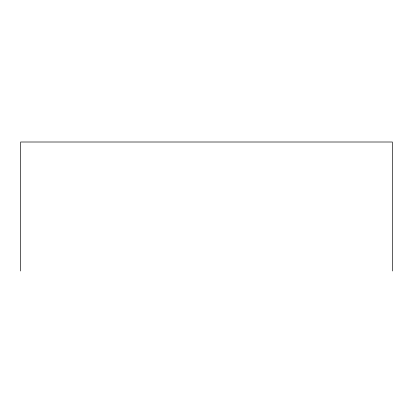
<?xml version="1.0" encoding="UTF-8"?>
<svg xmlns="http://www.w3.org/2000/svg" width="413" height="413" viewBox="0 0 413 413"><rect width="100%" height="100%" fill="white"/><g stroke="black" fill="none" stroke-linecap="round" stroke-linejoin="round"><path stroke-width="0.62" d="M392.35 270.995L392.35 142.005L20.65 142.005L20.65 270.995"/></g></svg>
